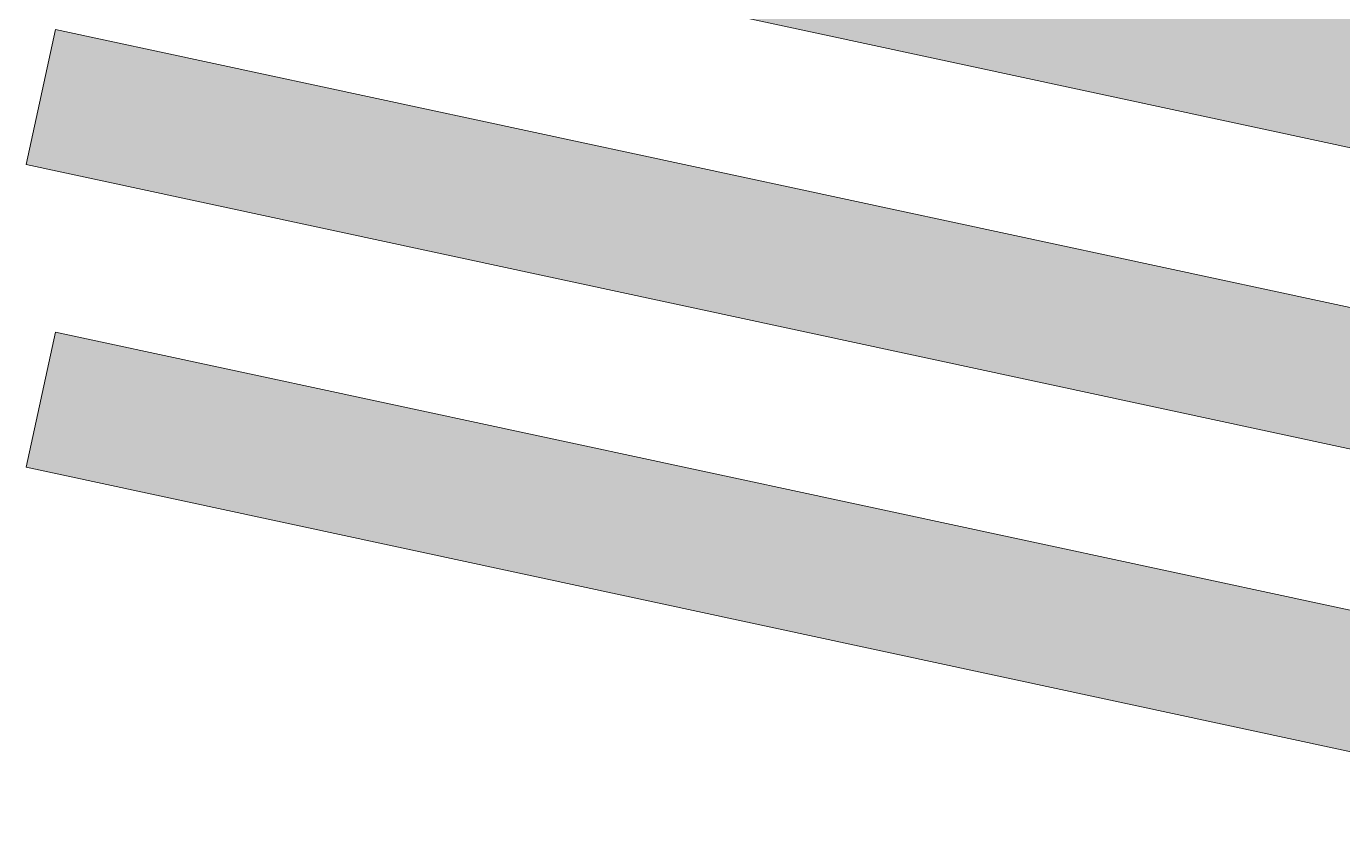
# Model space of a CAD drawing. Header units: inches. Extents: x 239 to 844, y -990 to -91.
# Drawn here: x 244.1 to 377.5, y -501.2 to -420 of the extents above; entities that cross this region are included whole.
import ezdxf

# ---------------------------------------------------------------- set-up
doc = ezdxf.new("R2010")
doc.units = ezdxf.units.IN
doc.header["$MEASUREMENT"] = 0
doc.layers.add('Layer 1', color=7, linetype='Continuous')

# ---------------------------------------------------------------- blocks, each defined once
blk = doc.blocks.new('block 2')
at = {"layer": 'Layer 1', "true_color": 0xfccf0c}
h = blk.add_hatch(color=40, dxfattribs=at)
h.dxf.hatch_style = 2
h.paths.add_polyline_path([(469.53, -451.94), (244.96, -403.68), (247.9, -389.97), (472.48, -438.24)])
at = {"layer": 'Layer 1', "true_color": 0xea2625}
h = blk.add_hatch(color=20, dxfattribs=at)
h.dxf.hatch_style = 2
h.paths.add_polyline_path([(468.72, -482.31), (244.14, -434.04), (247.09, -420.34), (471.67, -468.6)])
at = {"layer": 'Layer 1', "true_color": 0x1f9d48}
h = blk.add_hatch(color=114, dxfattribs=at)
h.dxf.hatch_style = 2
h.paths.add_polyline_path([(468.72, -512.99), (244.14, -464.73), (247.09, -451.02), (471.67, -499.29)])
at = {"layer": 'Layer 1', "lineweight": 0}
for points in [[(469.53, -451.94), (244.96, -403.68), (247.9, -389.97), (472.48, -438.24), (469.53, -451.94)], [(468.72, -482.31), (244.14, -434.04), (247.09, -420.34), (471.67, -468.6), (468.72, -482.31)], [(468.72, -512.99), (244.14, -464.73), (247.09, -451.02), (471.67, -499.29), (468.72, -512.99)]]:
    blk.add_lwpolyline(points, dxfattribs=at)

msp = doc.modelspace()

# ---------------------------------------------------------------- block references
at = {"layer": 'Layer 1'}
msp.add_blockref('block 2', (0, 0), dxfattribs=at)

doc.saveas('drawing.dxf')
